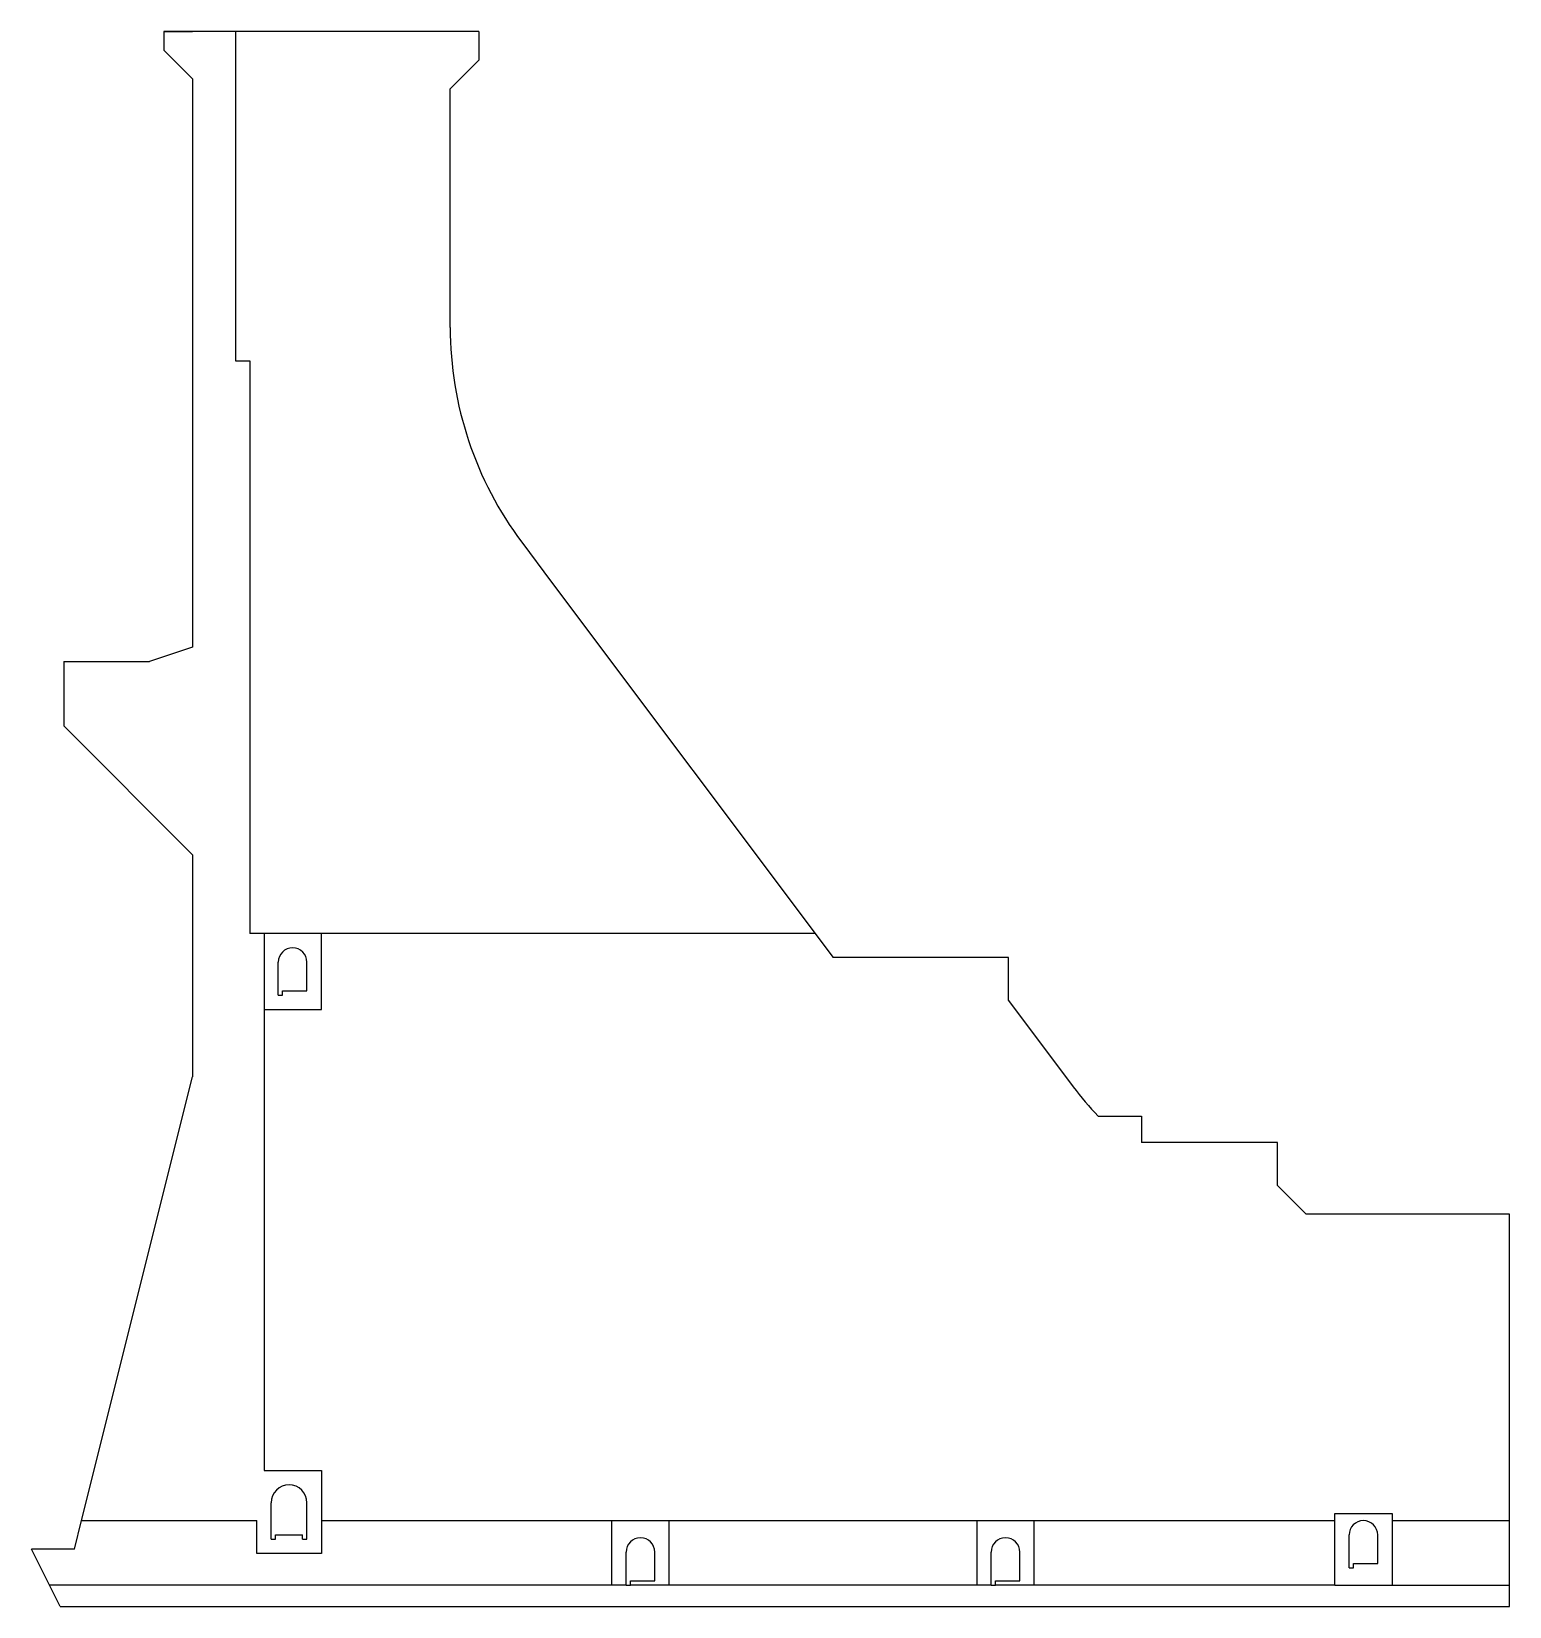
# Model space of a CAD drawing. Header units: millimetres. Extents: x -374 to 658, y -453 to 647.
import ezdxf

# ---------------------------------------------------------------- set-up
doc = ezdxf.new("R2010")
doc.units = ezdxf.units.MM
doc.layers.add('BGC', color=7, linetype='Continuous')
doc.layers.add('YS', color=7, linetype='Continuous')
doc.layers.get('0').off()

# ---------------------------------------------------------------- blocks, each defined once
blk = doc.blocks.new('j')
at = {"layer": 'BGC', "color": 7}
for p, q in [((347847.47, 2937239.16), (347847.47, 2937241.46)), ((347849.47, 2937239.46), (347849.47, 2937241.46)), ((347847.47, 2937239.16), (347847.77, 2937239.16)), ((347847.77, 2937239.46), (347849.47, 2937239.46)), ((347847.77, 2937239.16), (347847.77, 2937239.46))]:
    blk.add_line(p, q, dxfattribs=at)
blk.add_arc((347848.47, 2937241.46), 1, 0, 180, dxfattribs=at)
blk = doc.blocks.new('g')
at = {"layer": 'BGC', "color": 7}
for p, q in [((347821.97, 2937243.86), (347821.97, 2937246.41)), ((347824.47, 2937243.86), (347824.47, 2937246.41)), ((347821.97, 2937243.86), (347822.27, 2937243.86)), ((347822.27, 2937244.16), (347824.17, 2937244.16)), ((347822.27, 2937243.86), (347822.27, 2937244.16)), ((347824.17, 2937243.86), (347824.17, 2937244.16)), ((347824.17, 2937243.86), (347824.47, 2937243.86))]:
    blk.add_line(p, q, dxfattribs=at)
blk.add_arc((347823.22, 2937246.41), 1.25, 0, 180, dxfattribs=at)

msp = doc.modelspace()

# ---------------------------------------------------------------- linework, layer by layer
at = {"layer": 'BGC', "color": 7}
msp.add_line((-271.5, 647), (-281.5, 647), dxfattribs=at)
at = {"layer": 'BGC', "color": 250}
for p, q in [((-231.5, 647), (-231.5, 417)), ((-231.5, 417), (-221.5, 417)), ((-221.5, 417), (-221.5, 17)), ((173.5, 17), (-221.5, 17)), ((-211.5, 17), (-211.5, -358)), ((-171.5, 17), (-211.5, 17)), ((-211.5, 17), (-211.5, -36)), ((-171.5, -36), (-171.5, 17)), ((-211.5, -36), (-171.5, -36)), ((-211.5, -358), (-171.5, -358)), ((-171.5, -358), (-171.5, -393)), ((-339, -393), (-216.5, -393)), ((-216.5, -416), (-216.5, -393)), ((-171.5, -393), (31.5, -393)), ((-171.5, -393), (-171.5, -416)), ((31.5, -438), (31.5, -393)), ((31.5, -393), (71.5, -393)), ((71.5, -438), (71.5, -393)), ((71.5, -393), (286.5, -393)), ((286.5, -438), (286.5, -393)), ((286.5, -393), (326.5, -393)), ((326.5, -438), (326.5, -393)), ((326.5, -393), (536.5, -393)), ((536.5, -438), (536.5, -388)), ((536.5, -388), (576.5, -388)), ((576.5, -388), (576.5, -438)), ((576.5, -393), (658.5, -393)), ((-171.5, -416), (-216.5, -416)), ((41.5, -438), (-361.5, -438)), ((296.5, -438), (44.5, -438)), ((536.5, -438), (299.5, -438)), ((536.5, -438), (576.5, -438)), ((576.5, -438), (658.5, -438))]:
    msp.add_line(p, q, dxfattribs=at)
at = {"layer": 'BGC'}
msp.add_line((-171.5, -358), (-171.5, -358), dxfattribs=at)
at = {"layer": 'BGC', "color": 1}
for p, q in [((-361.5, -438), (-374, -413)), ((-354, -453), (-361.5, -438)), ((-354, -453), (658.5, -453))]:
    msp.add_line(p, q, dxfattribs=at)
at = {"layer": 'YS', "color": 7}
for p, q in [((-61.5, 647), (-281.5, 647)), ((-281.5, 647), (-261.5, 647)), ((-61.5, 647), (-61.5, 627)), ((-61.5, 647), (-61.5, 637)), ((-281.5, 634), (-261.5, 614)), ((-81.5, 607), (-61.5, 627)), ((-261.5, 614), (-261.5, 217)), ((-81.5, 440.3), (-81.5, 607)), ((-31.5, 290.3), (-10.7, 262.5)), ((-10.7, 262.5), (186, 0.3)), ((-261.5, 217), (-291.5, 207)), ((-351.5, 207), (-291.5, 207)), ((-351.5, 207), (-351.5, 162)), ((-351.5, 162), (-261.5, 72)), ((-261.5, 72), (-261.5, -83)), ((308.5, 0.3), (186, 0.3)), ((308.5, -29.7), (308.5, 0.3)), ((308.5, -29.7), (353.7, -90)), ((-339, -393), (-261.5, -83)), ((371.1, -110.6), (401.5, -110.6)), ((401.5, -110.6), (401.5, -129)), ((496.5, -129), (401.5, -129)), ((496.5, -159), (496.5, -129)), ((496.5, -159), (516.5, -179)), ((658.5, -179), (516.5, -179)), ((658.5, -393), (658.5, -179)), ((-344, -413), (-339, -393)), ((658.5, -438), (658.5, -393)), ((658.5, -453), (658.5, -438))]:
    msp.add_line(p, q, dxfattribs=at)
at = {"layer": 'YS'}
for p, q in [((-281.5, 647), (-281.5, 634)), ((-344, -413), (-374, -413))]:
    msp.add_line(p, q, dxfattribs=at)
at = {"layer": 'YS', "color": 7}
for centre, radius, start, end in [((168.5, 440.3), 250, 180, 216.8699), ((541.7, 51), 235, 216.8701, 223.4312)]:
    msp.add_arc(centre, radius, start, end, dxfattribs=at)

# ---------------------------------------------------------------- block references
at = {"color": 0, "xscale": 10, "yscale": 10, "zscale": 10}
for name, p in [('j', (-3478676.3, -29372417.6)), ('g', (-3478426.3, -29372844.6)), ('j', (-3477928.3, -29372817.6)), ('j', (-3478433.3, -29372829.6)), ('j', (-3478178.3, -29372829.6))]:
    msp.add_blockref(name, p, dxfattribs=at)

doc.saveas('drawing.dxf')
